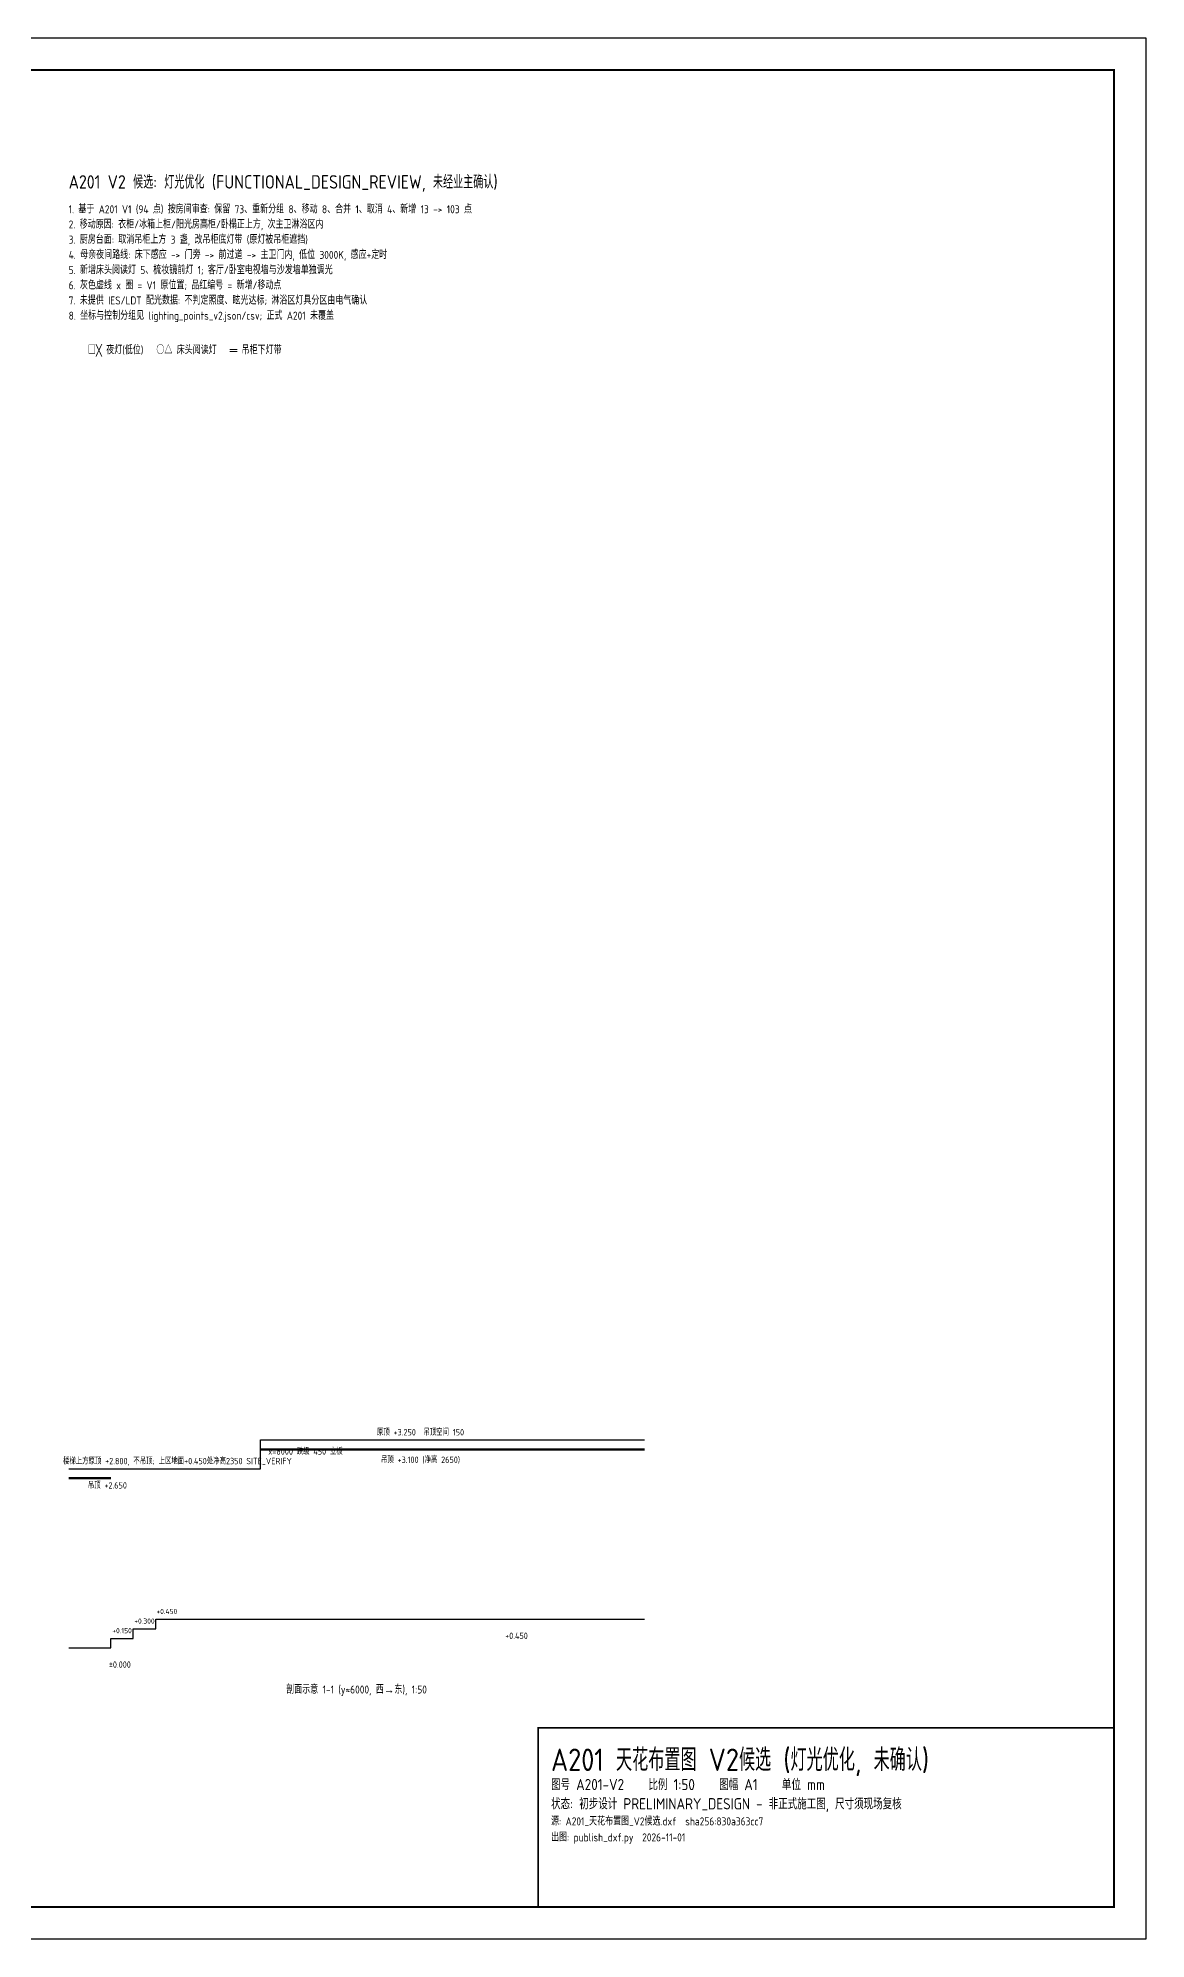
# Model space of a CAD drawing. Header units: millimetres. Extents: x -7810 to 34240, y -13747 to 15953.
# Drawn here: x 16920 to 34240, y -13747 to 15953 of the extents above; entities that cross this region are included whole.
import ezdxf
from ezdxf.enums import TextEntityAlignment as Align

# ---------------------------------------------------------------- set-up
doc = ezdxf.new("R2010")
doc.units = ezdxf.units.MM
for name, color, linetype, lineweight in [('A-CEIL-SECT', 7, 'Continuous', 25), ('A-CEIL-STEP', 1, 'Continuous', 50), ('A-NOTE', 7, 'Continuous', 18)]:
    doc.layers.add(name, color=color, linetype=linetype, lineweight=lineweight)
doc.layers.add('A-FRAME', color=7, linetype='Continuous')
doc.styles.get("Standard").update_dxf_attribs({"font": 'gbenor.shx', "bigfont": 'gbcbig.shx'})

msp = doc.modelspace()

# ---------------------------------------------------------------- linework, layer by layer
at = {"layer": 'A-CEIL-SECT'}
for p, q in [((20400, -5950), (26400, -5950)), ((20400, -6400), (20400, -5950)), ((17400, -6400), (20400, -6400)), ((19110, -8750), (26400, -8750)), ((17400, -9200), (18060, -9200))]:
    msp.add_line(p, q, dxfattribs=at)
for points in [[(18410, -9050), (18410, -8900), (18760, -8900)], [(18760, -8900), (18760, -8750), (19110, -8750)], [(18060, -9200), (18060, -9050), (18410, -9050)]]:
    msp.add_lwpolyline(points, dxfattribs=at)
at = {"layer": 'A-CEIL-STEP'}
for p, q in [((20400, -6100), (26400, -6100)), ((17400, -6550), (18060, -6550))]:
    msp.add_line(p, q, dxfattribs=at)
at = {"layer": 'A-FRAME'}
msp.add_lwpolyline([(-7809.9, -13747), (34240.1, -13747), (34240.1, 15953), (-7809.9, 15953)], close=True, dxfattribs=at)
for points, const_width in [([(-6559.9, -13247), (33740.1, -13247), (33740.1, 15453), (-6559.9, 15453)], 35), ([(24740.1, -13247), (33740.1, -13247), (33740.1, -10447), (24740.1, -10447)], 25)]:
    msp.add_lwpolyline(points, close=True, dxfattribs=dict(at, const_width=const_width))

# ---------------------------------------------------------------- texts
at = {"layer": 'A-CEIL-SECT'}
for s, height, p in [('原顶 +3.250  吊顶空间 150', 100, (22900, -5830)), ('楼梯上方原顶 +2.800, 不吊顶; 上区地面+0.450处净高2350 SITE_VERIFY', 100, (19100, -6280)), ('吊顶 +3.100 (净高 2650)', 100, (22900, -6260)), ('+0.450', 80, (18935, -8630)), ('+0.150', 80, (18235, -8930)), ('+0.300', 80, (18585, -8780)), ('+0.450', 100, (24400, -9010)), ('±0.000', 100, (18200, -9460)), ('剖面示意 1-1 (y≈6000, 西→东), 1:50', 125, (21900, -9850))]:
    msp.add_text(s, height=height, dxfattribs=at).set_placement(p, align=Align.MIDDLE_CENTER)
for s, p in [('x=8000 跌级 450 立板', (20520, -6180)), ('吊顶 +2.650', (17700, -6710))]:
    msp.add_text(s, height=100, dxfattribs=at).set_placement(p)
at = {"layer": 'A-FRAME'}
for s, height, p in [('A201 天花布置图 V2候选 (灯光优化, 未确认)', 350, (24940.1, -11122)), ('图号 A201-V2    比例 1:50    图幅 A1    单位 mm', 175, (24940.1, -11422)), ('状态: 初步设计 PRELIMINARY_DESIGN - 非正式施工图, 尺寸须现场复核', 175, (24940.1, -11722)), ('源: A201_天花布置图_V2候选.dxf  sha256:830a363cc7', 125, (24940.1, -11972)), ('出图: publish_dxf.py  2026-11-01', 125, (24940.1, -12222))]:
    msp.add_text(s, height=height, dxfattribs=at).set_placement(p)
at = {"layer": 'A-NOTE'}
for s, height, p in [('A201 V2 候选: 灯光优化 (FUNCTIONAL_DESIGN_REVIEW, 未经业主确认)', 210, (17400, 13600)), ('1. 基于 A201 V1 (94 点) 按房间审查: 保留 73、重新分组 8、移动 8、合并 1、取消 4、新增 13 -> 103 点', 125, (17400, 13215)), ('2. 移动原因: 衣柜/冰箱上柜/阳光房高柜/卧榻正上方, 次主卫淋浴区内', 125, (17400, 12977.5)), ('3. 厨房台面: 取消吊柜上方 3 盏, 改吊柜底灯带 (原灯被吊柜遮挡)', 125, (17400, 12740)), ('4. 母亲夜间路线: 床下感应 -> 门旁 -> 前过道 -> 主卫门内, 低位 3000K, 感应+定时', 125, (17400, 12502.5)), ('5. 新增床头阅读灯 5、梳妆镜前灯 1; 客厅/卧室电视墙与沙发墙单独调光', 125, (17400, 12265)), ('7. 未提供 IES/LDT 配光数据: 不判定照度、眩光达标; 淋浴区灯具分区由电气确认', 125, (17400, 11790)), ('6. 灰色虚线 x 圈 = V1 原位置; 品红编号 = 新增/移动点', 125, (17400, 12027.5)), ('8. 坐标与控制分组见 lighting_points_v2.json/csv; 正式 A201 未覆盖', 125, (17400, 11552.5)), ('□╳ 夜灯(低位)   ○△ 床头阅读灯   ═ 吊柜下灯带', 125, (17700, 11015))]:
    msp.add_text(s, height=height, dxfattribs=at).set_placement(p)

doc.saveas('drawing.dxf')
